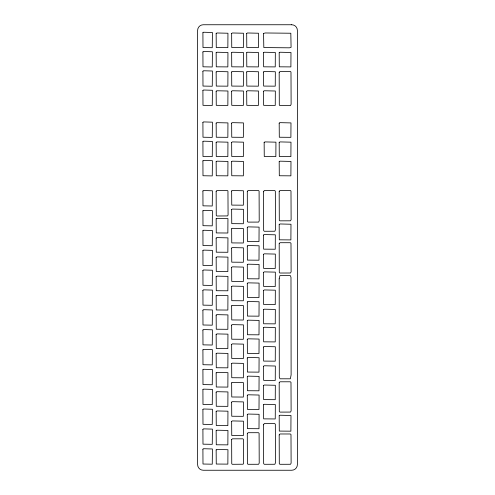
<?xml version="1.0" encoding="UTF-8"?>
<svg xmlns="http://www.w3.org/2000/svg" width="495" height="495" viewBox="0 0 495 495"><rect width="100%" height="100%" fill="white"/><g stroke="black" fill="none" stroke-linecap="round" stroke-linejoin="round"><path stroke-width="0.74" d="M279.186 278.809L279.298 377.029L279.923 378.799L290.367 378.799L291.116 374.814L290.986 277.373L290.367 275.604L279.923 275.604L279.186 278.809M263.538 191.788L263.649 230.571L264.274 231.276L274.867 231.245L275.468 229.699L275.338 191.219L274.719 190.519L264.274 190.519L263.538 191.788M263.538 424.809L263.649 463.598L264.274 464.298L274.867 464.267L275.468 462.72L275.338 424.24L274.719 423.541L264.274 423.541L263.538 424.809M279.186 72.53L279.298 105.008L279.923 105.596L290.515 105.571L291.116 104.278L290.986 72.053L290.367 71.466L279.923 71.466L279.186 72.53M247.29 191.503L247.401 221.568L248.02 222.113L258.613 222.088L259.213 220.894L259.089 191.064L258.47 190.519L248.02 190.519L247.29 191.503M247.29 433.688L247.401 463.753L248.02 464.298L258.613 464.273L259.213 463.072L259.089 433.249L258.47 432.704L248.02 432.704L247.29 433.688M279.186 191.466L279.298 220.318L279.923 220.838L290.515 220.813L291.116 219.669L290.986 191.039L290.367 190.519L279.923 190.519L279.186 191.466M279.186 243.658L279.298 272.51L279.923 273.03L290.515 273.005L291.116 271.86L290.986 243.237L290.367 242.711L279.923 242.711L279.186 243.658M279.186 382.728L279.298 411.58L279.923 412.106L290.515 412.081L291.116 410.93L290.986 382.307L290.367 381.787L279.923 381.787L279.186 382.728M279.186 434.919L279.298 463.778L279.923 464.298L290.515 464.273L291.116 463.122L290.986 434.499L290.367 433.979L279.923 433.979L279.186 434.919M216.148 191.311L216.259 215.56L216.884 215.999L227.613 215.925L228.077 215.016L227.947 190.959L227.329 190.519L216.884 190.519L216.148 191.311M231.641 439.61L231.753 463.858L232.372 464.298L243.107 464.223L243.565 463.314L243.441 439.257L242.822 438.818L232.372 438.818L231.641 439.61M202.907 32.72L202.993 47.551L212.256 47.712L212.423 32.503L203.495 32.237L202.907 32.72M202.907 51.981L202.993 66.806L212.256 66.974L212.423 51.765L203.495 51.492L202.907 51.981M202.907 71.237L202.993 86.068L212.256 86.235L212.423 71.02L203.495 70.754L202.907 71.237M202.907 90.498L202.993 105.324L212.256 105.491L212.423 90.282L203.495 90.01L202.907 90.498M202.907 122.395L202.993 137.226L212.256 137.387L212.423 122.178L203.495 121.912L202.907 122.395M202.907 141.657L202.993 156.482L212.256 156.649L212.423 141.44L203.495 141.168L202.907 141.657M202.907 160.912L202.993 175.744L212.256 175.911L212.423 160.696L203.495 160.429L202.907 160.912M202.907 191.008L202.993 205.833L212.256 206L212.423 190.792L203.495 190.519L202.907 191.008M202.907 210.864L202.993 225.695L212.256 225.862L212.423 210.647L203.495 210.381L202.907 210.864M202.907 230.726L202.993 245.557L212.256 245.724L212.423 230.509L203.495 230.243L202.907 230.726M202.907 250.588L202.993 265.419L212.256 265.586L212.423 250.371L203.495 250.105L202.907 250.588M202.907 270.449L202.993 285.281L212.256 285.448L212.423 270.233L203.495 269.967L202.907 270.449M202.907 290.311L202.993 305.143L212.256 305.304L212.423 290.095L203.495 289.829L202.907 290.311M202.907 310.173L202.993 324.998L212.256 325.166L212.423 309.957L203.495 309.684L202.907 310.173M202.907 330.035L202.993 344.86L212.256 345.027L212.423 329.818L203.495 329.546L202.907 330.035M202.907 349.891L202.993 364.722L212.256 364.889L212.423 349.674L203.495 349.408L202.907 349.891M202.907 369.753L202.993 384.584L212.256 384.751L212.423 369.536L203.495 369.27L202.907 369.753M202.907 389.614L202.993 404.446L212.256 404.613L212.423 389.398L203.495 389.132L202.907 389.614M202.907 409.476L202.993 424.308L212.256 424.475L212.423 409.26L203.495 408.994L202.907 409.476M202.907 429.338L202.993 444.17L212.256 444.331L212.423 429.122L203.495 428.856L202.907 429.338M202.907 449.2L202.993 464.025L212.256 464.192L212.423 448.984L203.495 448.711L202.907 449.2M279.186 224.464L279.298 239.821L290.893 239.914L290.986 224.241L279.923 223.963L279.186 224.464M279.186 415.726L279.298 431.083L290.893 431.182L290.986 415.503L279.923 415.225L279.186 415.726M216.148 33.437L216.259 47.563L227.855 47.65L227.947 33.233L216.884 32.979L216.148 33.437M216.148 52.699L216.259 66.819L227.855 66.905L227.947 52.495L216.884 52.235L216.148 52.699M216.148 71.961L216.259 86.081L227.855 86.167L227.947 71.75L216.884 71.497L216.148 71.961M216.148 91.216L216.259 105.336L227.855 105.429L227.947 91.012L216.884 90.758L216.148 91.216M216.148 123.113L216.259 137.239L227.855 137.325L227.947 122.908L216.884 122.655L216.148 123.113M216.148 142.374L216.259 156.494L227.855 156.581L227.947 142.17L216.884 141.91L216.148 142.374M231.641 33.437L231.753 47.563L243.348 47.65L243.441 33.233L232.372 32.979L231.641 33.437M216.148 161.636L216.259 175.756L227.855 175.843L227.947 161.426L216.884 161.172L216.148 161.636M231.641 52.699L231.753 66.819L243.348 66.905L243.441 52.495L232.372 52.235L231.641 52.699M231.641 71.961L231.753 86.081L243.348 86.167L243.441 71.75L232.372 71.497L231.641 71.961M231.641 91.216L231.753 105.336L243.348 105.429L243.441 91.012L232.372 90.758L231.641 91.216M216.148 218.809L216.259 232.928L227.855 233.015L227.947 218.604L216.884 218.351L216.148 218.809M216.148 238.07L216.259 252.19L227.855 252.277L227.947 237.86L216.884 237.606L216.148 238.07M231.641 123.113L231.753 137.239L243.348 137.325L243.441 122.908L232.372 122.655L231.641 123.113M216.148 257.326L216.259 271.452L227.855 271.538L227.947 257.122L216.884 256.868L216.148 257.326M231.641 142.374L231.753 156.494L243.348 156.581L243.441 142.17L232.372 141.91L231.641 142.374M246.689 33.437L246.801 47.563L258.396 47.65L258.489 33.233L247.42 32.979L246.689 33.437M216.148 276.587L216.259 290.707L227.855 290.794L227.947 276.377L216.884 276.123L216.148 276.587M231.641 161.636L231.753 175.756L243.348 175.843L243.441 161.426L232.372 161.172L231.641 161.636M246.689 52.699L246.801 66.819L258.396 66.905L258.489 52.495L247.42 52.235L246.689 52.699M216.148 295.843L216.259 309.969L227.855 310.056L227.947 295.639L216.884 295.385L216.148 295.843M246.689 71.961L246.801 86.081L258.396 86.167L258.489 71.75L247.42 71.497L246.689 71.961M231.641 190.983L231.753 205.103L243.348 205.19L243.441 190.773L232.372 190.519L231.641 190.983M216.148 315.105L216.259 329.225L227.855 329.311L227.947 314.9L216.884 314.641L216.148 315.105M246.689 91.216L246.801 105.336L258.396 105.429L258.489 91.012L247.42 90.758L246.689 91.216M231.641 209.527L231.753 223.647L243.348 223.74L243.441 209.323L232.372 209.069L231.641 209.527M216.148 334.366L216.259 348.486L227.855 348.573L227.947 334.156L216.884 333.902L216.148 334.366M231.641 228.789L231.753 242.909L243.348 242.996L243.441 228.579L232.372 228.325L231.641 228.789M216.148 353.622L216.259 367.748L227.855 367.835L227.947 353.418L216.884 353.164L216.148 353.622M231.641 248.044L231.753 262.171L243.348 262.257L243.441 247.84L232.372 247.587L231.641 248.044M216.148 372.884L216.259 387.003L227.855 387.09L227.947 372.673L216.884 372.419L216.148 372.884M231.641 267.306L231.753 281.426L243.348 281.513L243.441 267.102L232.372 266.842L231.641 267.306M216.148 392.139L216.259 406.265L227.855 406.352L227.947 391.935L216.884 391.681L216.148 392.139M231.641 286.568L231.753 300.688L243.348 300.774L243.441 286.358L232.372 286.104L231.641 286.568M216.148 411.401L216.259 425.521L227.855 425.607L227.947 411.196L216.884 410.937L216.148 411.401M263.538 52.699L263.649 66.819L275.245 66.905L275.338 52.495L264.274 52.235L263.538 52.699M231.641 305.823L231.753 319.943L243.348 320.03L243.441 305.619L232.372 305.365L231.641 305.823M216.148 430.662L216.259 444.782L227.855 444.869L227.947 430.452L216.884 430.198L216.148 430.662M263.538 71.961L263.649 86.081L275.245 86.167L275.338 71.75L264.274 71.497L263.538 71.961M231.641 325.085L231.753 339.205L243.348 339.292L243.441 324.875L232.372 324.621L231.641 325.085M216.148 449.918L216.259 464.038L227.855 464.124L227.947 449.714L216.884 449.46L216.148 449.918M263.538 91.216L263.649 105.336L275.245 105.429L275.338 91.012L264.274 90.758L263.538 91.216M231.641 344.341L231.753 358.467L243.348 358.553L243.441 344.136L232.372 343.883L231.641 344.341M247.29 227.335L247.401 241.455L258.996 241.541L259.089 227.125L248.02 226.871L247.29 227.335M231.641 363.602L231.753 377.722L243.348 377.809L243.441 363.398L232.372 363.138L231.641 363.602M247.29 245.99L247.401 260.11L258.996 260.197L259.089 245.786L248.02 245.532L247.29 245.99M231.641 382.858L231.753 396.984L243.348 397.07L243.441 382.654L232.372 382.4L231.641 382.858M247.29 264.646L247.401 278.772L258.996 278.858L259.089 264.441L248.02 264.188L247.29 264.646M264.144 142.374L264.256 156.494L275.851 156.581L275.944 142.17L264.875 141.91L264.144 142.374M231.641 402.119L231.753 416.239L243.348 416.326L243.441 401.915L232.372 401.662L231.641 402.119M247.29 283.307L247.401 297.427L258.996 297.514L259.089 283.097L248.02 282.843L247.29 283.307M231.641 421.381L231.753 435.501L243.348 435.588L243.441 421.171L232.372 420.917L231.641 421.381M247.29 301.962L247.401 316.082L258.996 316.169L259.089 301.758L248.02 301.505L247.29 301.962M279.186 52.699L279.298 66.819L290.893 66.905L290.986 52.495L279.923 52.235L279.186 52.699M247.29 320.618L247.401 334.744L258.996 334.83L259.089 320.414L248.02 320.16L247.29 320.618M247.29 339.279L247.401 353.399L258.996 353.486L259.089 339.069L248.02 338.815L247.29 339.279M247.29 357.935L247.401 372.054L258.996 372.141L259.089 357.73L248.02 357.47L247.29 357.935M263.538 235.026L263.649 249.146L275.245 249.233L275.338 234.816L264.274 234.562L263.538 235.026M279.186 123.113L279.298 137.239L290.893 137.325L290.986 122.908L279.923 122.655L279.186 123.113M247.29 376.59L247.401 390.716L258.996 390.803L259.089 376.386L248.02 376.132L247.29 376.59M263.538 254.281L263.649 268.408L275.245 268.494L275.338 254.077L264.274 253.824L263.538 254.281M279.186 142.374L279.298 156.494L290.893 156.581L290.986 142.17L279.923 141.91L279.186 142.374M247.29 395.251L247.401 409.371L258.996 409.458L259.089 395.041L248.02 394.787L247.29 395.251M263.538 272.337L263.649 286.463L275.245 286.549L275.338 272.132L264.274 271.879L263.538 272.337M279.186 161.636L279.298 175.756L290.893 175.843L290.986 161.426L279.923 161.172L279.186 161.636M247.29 414.507L247.401 428.633L258.996 428.72L259.089 414.303L248.02 414.049L247.29 414.507M263.538 290.392L263.649 304.518L275.245 304.604L275.338 290.188L264.274 289.934L263.538 290.392M263.538 309.653L263.649 323.773L275.245 323.86L275.338 309.449L264.274 309.189L263.538 309.653M263.538 327.709L263.649 341.828L275.245 341.915L275.338 327.504L264.274 327.245L263.538 327.709M263.538 346.97L263.649 361.09L275.245 361.177L275.338 346.76L264.274 346.506L263.538 346.97M263.538 366.226L263.649 380.352L275.245 380.438L275.338 366.022L264.274 365.768L263.538 366.226M263.538 385.487L263.649 399.607L275.245 399.694L275.338 385.277L264.274 385.023L263.538 385.487M263.538 404.743L263.649 418.869L275.245 418.956L275.338 404.539L264.274 404.285L263.538 404.743M263.557 33.437L263.816 47.563L289.389 47.817L291.079 47.353L290.825 33.233L265.252 32.979L263.557 33.437M291.704 24.75L203.297 24.75A5.68 5.68 0 0 0 197.616 30.43L197.616 464.57A5.68 5.68 0 0 0 203.297 470.25L291.704 470.25A5.68 5.68 0 0 0 297.384 464.57L297.384 30.43A5.68 5.68 0 0 0 291.704 24.75"/></g></svg>
